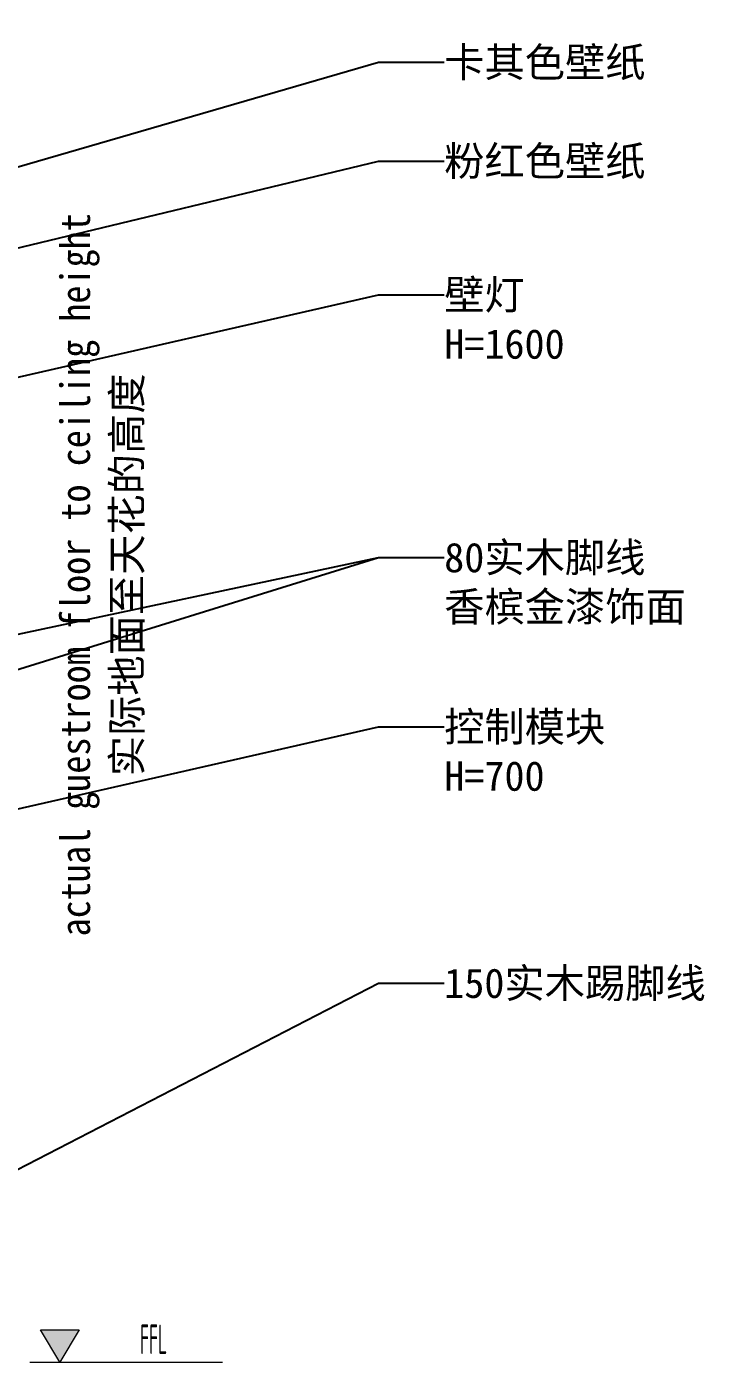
# Model space of a CAD drawing. Header units: millimetres. Extents: x 3162 to 221128, y -144913 to 11496.
# Drawn here: x 212948 to 214239, y -23024 to -20480 of the extents above; entities that cross this region are included whole.
import ezdxf
from ezdxf.enums import TextEntityAlignment as Align

# ---------------------------------------------------------------- set-up
doc = ezdxf.new("R2010")
doc.units = ezdxf.units.MM
doc.header["$LTSCALE"] = 10
for name, color, linetype, lineweight in [('Elevation【立面图库】', 150, 'Continuous', 0), ('FC-Refe【标注引线】', 2, 'Continuous', 0), ('FF-Text【平面文字】', 2, 'Continuous', 0)]:
    doc.layers.add(name, color=color, linetype=linetype, lineweight=lineweight)
doc.styles.add('宋体', font='', dxfattribs={"width": 0.8})
doc.styles.add('尺寸标注', font='ARCHS.SHX', dxfattribs={"width": 0.8})
doc.styles.add('文字', font='')
doc.styles.add('标高', font='ARCHS.SHX', dxfattribs={"width": 0.5})
doc.styles.get('宋体').set_extended_font_data('SimSun')
doc.styles.get('文字').set_extended_font_data('SimSun')
doc.dimstyles.new('海龙1：25', dxfattribs={"dimscale": 25, "dimtxt": 2.25, "dimasz": 1, "dimexe": 1.5, "dimexo": 1, "dimgap": 1, "dimtad": 1, "dimdec": 0, "dimrnd": 5, "dimdsep": 46, "dimtxsty": '尺寸标注', "dimblk": 'ARCHTICK', "dimblk1": 'ARCHTICK', "dimblk2": 'ARCHTICK', "dimcen": 1, "dimclrd": 44, "dimclre": 44, "dimclrt": 2, "dimadec": 0, "dimazin": 0, "dimtfac": 1, "dimtdec": 0, "dimtix": 1, "dimtmove": 2, "dimatfit": 3, "dimldrblk": 'hl_arrow2', "dimfxl": 5, "dimfxlon": 1, "dimarcsym": 0})

# ---------------------------------------------------------------- blocks, each defined once
blk = doc.blocks.new('海龍_立面标识')
at = {"style": '宋体', "width": 0.9, "flags": 8}
blk.add_attdef('FLOOR_HEIGHT', text='', height=2.25, rotation=90, dxfattribs=at).set_placement((0, 0), align=Align.CENTER)
at = {"style": '宋体', "flags": 8}
blk.add_attdef('HEIGHT', text='', height=2.25, rotation=90, dxfattribs=at).set_placement((-3.5, 0), align=Align.CENTER)
blk = doc.blocks.new('hl_Elevation-A2')
blk.add_hatch(color=150).paths.add_polyline_path([(3.74, 2.47), (2.27, 0), (0.8, 2.47)])
at = {"color": 150}
blk.add_line((0, 0), (14.67, 0), dxfattribs=at)
blk.add_lwpolyline([(3.74, 2.47), (2.27, 0), (0.8, 2.47)], close=True, dxfattribs=at)
at = {"color": 2, "style": '标高', "width": 0.8, "flags": 8}
blk.add_attdef('HEIGHT', text='', height=2.25, dxfattribs=at).set_placement((9.42, 1.75), align=Align.MIDDLE_CENTER)
blk = doc.blocks.new('_ArchTick')
at = {"color": 2, "linetype": 'ByBlock', "const_width": 0.15}
blk.add_lwpolyline([(-0.5, -0.5), (0.5, 0.5)], dxfattribs=at)
blk = doc.blocks.new('hl_arrow2')
at = {"color": 2}
blk.add_line((-0.22, 0), (-1, 0), dxfattribs=at)
blk.add_lwpolyline([(-0.22, 0), (-0.86, -0.69), (-0.65, -0.86), (0, 0), (-0.65, 0.86), (-0.86, 0.69)], close=True, dxfattribs=at)
for points in [[(-0.86, 0.69), (-0.65, 0.86), (-0.22, 0), (0, 0)], [(-0.86, -0.69), (-0.65, -0.86), (-0.22, 0), (0, 0)]]:
    blk.add_solid(points, dxfattribs=at)

msp = doc.modelspace()

# ---------------------------------------------------------------- block references
at = {"layer": 'Elevation【立面图库】'}
ref = msp.add_blockref('hl_Elevation-A2', (212954.6, -23023.8), dxfattribs=dict(at, xscale=25, yscale=25, zscale=25))
ref.add_attrib('HEIGHT', 'FFL', dxfattribs={"layer": '0', "color": 2, "height": 56.25, "style": '标高', "width": 0.5}).set_placement((213190.1, -22980), align=Align.MIDDLE_CENTER)
at = {"layer": 'FF-Text【平面文字】'}
ref = msp.add_blockref('海龍_立面标识', (213023.4, -21523.8), dxfattribs=dict(at, xscale=-25, yscale=25, zscale=25))
ref.add_attrib('FLOOR_HEIGHT', 'actual guestroom floor to ceiling height', dxfattribs={"layer": '0', "height": 56.25, "rotation": 90, "style": '宋体', "width": 0.9}).set_placement((213069, -21523.8), align=Align.CENTER)
ref.add_attrib('HEIGHT', '实际地面至天花的高度', dxfattribs={"layer": '0', "height": 56.25, "rotation": 90, "style": '宋体'}).set_placement((213167.1, -21523.8), align=Align.CENTER)

# ---------------------------------------------------------------- texts
at = {"layer": 'FF-Text【平面文字】', "char_height": 56.25, "attachment_point": 1, "style": '文字'}
for s, insert in [('卡其色壁纸', (213743.8, -20519.2)), ('粉红色壁纸', (213743.8, -20707.4)), ('壁灯\\PH=1600', (213743.8, -20962.1)), ('80实木脚线\\P香槟金漆饰面', (213743.8, -21462.6)), ('控制模块\\PH=700', (213743.8, -21785.1)), ('150实木踢脚线', (213743.8, -22273.5))]:
    msp.add_mtext(s, dxfattribs=dict(at, insert=insert))

# ---------------------------------------------------------------- leaders
at = {"layer": 'FC-Refe【标注引线】'}
for points in [[(210069.6, -20773.8), (213618.8, -19844), (213743.8, -19844)], [(211687.1, -20923.8), (213618.8, -19844), (213743.8, -19844)], [(211307.3, -21218.6), (213618.8, -20547.3), (213743.8, -20547.3)], [(210830.5, -21406.8), (213618.8, -20735.6), (213743.8, -20735.6)], [(211687.1, -21432.4), (213618.8, -20990.2), (213743.8, -20990.2)], [(211124.1, -22021.8), (213618.8, -21490.8), (213743.8, -21490.8)], [(211907.8, -22021.8), (213618.8, -21490.8), (213743.8, -21490.8)], [(211308, -22338.5), (213618.8, -21813.3), (213743.8, -21813.3)], [(212421.9, -22918.9), (213618.8, -22301.7), (213743.8, -22301.7)]]:
    msp.add_leader(points, dimstyle='海龙1：25', override={"dimscale": 25, "dimldrblk": 'hl_arrow2'}, dxfattribs=at)

doc.saveas('drawing.dxf')
